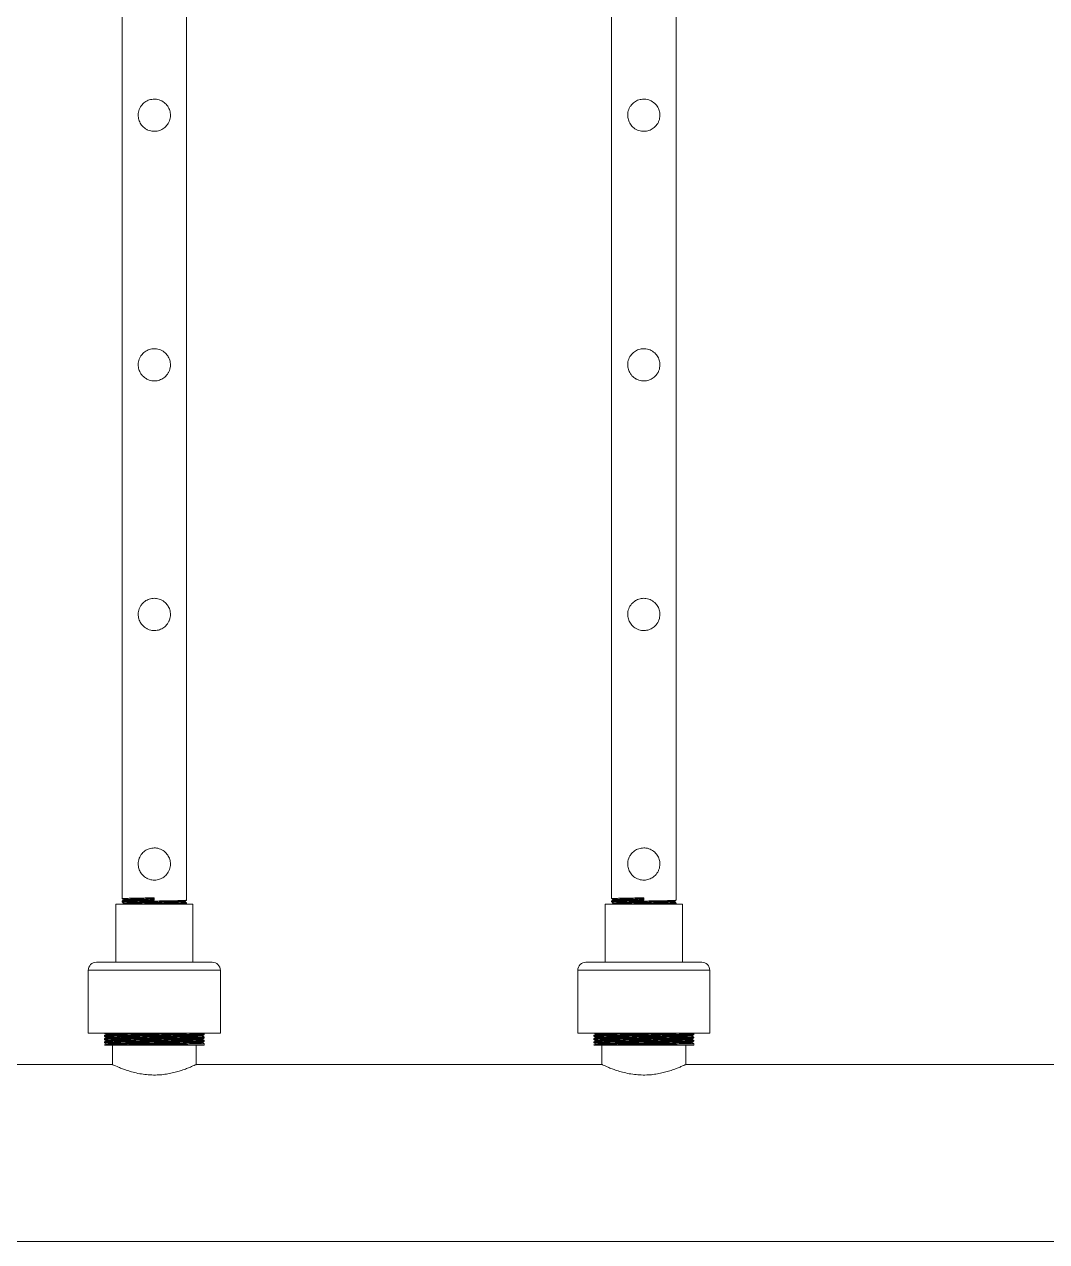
# Model space of a CAD drawing. Header units: millimetres. Extents: x 11948 to 22858, y 1146 to 11361.
# Drawn here: x 14853 to 15488, y 7225 to 7981 of the extents above; entities that cross this region are included whole.
import ezdxf

# ---------------------------------------------------------------- set-up
doc = ezdxf.new("R2010")
doc.units = ezdxf.units.MM
doc.linetypes.add('SLD-Solid', pattern=[0])

msp = doc.modelspace()

# ---------------------------------------------------------------- linework, layer by layer
at = {"linetype": 'SLD-Solid', "lineweight": 0}
for p, q in [((14914.15, 10662.27), (14914.15, 7438.27)), ((14954.15, 7437.27), (14954.15, 10661.27)), ((15218.15, 10662.27), (15218.15, 7438.27)), ((15258.15, 7437.27), (15258.15, 10661.27)), ((14934.15, 7438.77), (14934.15, 7437.27)), ((15238.15, 7438.77), (15238.15, 7437.27)), ((14910.15, 7434.77), (14910.15, 7398.77)), ((14958.15, 7434.77), (14910.15, 7434.77)), ((14914.15, 7436.77), (14914.15, 7436.27)), ((14915.23, 7437.64), (14915.23, 7437.4)), ((14915.23, 7435.64), (14915.23, 7435.4)), ((14953.06, 7436.39), (14953.06, 7436.64)), ((14954.15, 7435.27), (14954.15, 7435.77)), ((14958.15, 7398.77), (14958.15, 7434.77)), ((15214.15, 7434.77), (15214.15, 7398.77)), ((15262.15, 7434.77), (15214.15, 7434.77)), ((15218.15, 7436.77), (15218.15, 7436.27)), ((15219.23, 7437.64), (15219.23, 7437.4)), ((15219.23, 7435.64), (15219.23, 7435.4)), ((15257.06, 7436.39), (15257.06, 7436.64)), ((15258.15, 7435.27), (15258.15, 7435.77)), ((15262.15, 7398.77), (15262.15, 7434.77)), ((14893.15, 7393.77), (14893.15, 7354.77)), ((14975.15, 7393.77), (14893.15, 7393.77)), ((14898.15, 7398.77), (14970.15, 7398.77)), ((14975.15, 7354.77), (14975.15, 7393.77)), ((15197.15, 7393.77), (15197.15, 7354.77)), ((15279.15, 7393.77), (15197.15, 7393.77)), ((15202.15, 7398.77), (15274.15, 7398.77)), ((15279.15, 7354.77), (15279.15, 7393.77)), ((14975.15, 7354.77), (14893.15, 7354.77)), ((14903.15, 7353.27), (14903.15, 7352.77)), ((14903.15, 7351.27), (14903.15, 7350.77)), ((14903.15, 7349.27), (14903.15, 7348.77)), ((14904.23, 7354.14), (14904.23, 7353.9)), ((14904.23, 7352.14), (14904.23, 7351.9)), ((14904.23, 7350.14), (14904.23, 7349.9)), ((14904.23, 7348.14), (14904.23, 7347.9)), ((14964.06, 7352.89), (14964.06, 7353.14)), ((14964.06, 7350.89), (14964.06, 7351.14)), ((14964.06, 7348.89), (14964.06, 7349.14)), ((14965.15, 7353.77), (14965.15, 7354.27)), ((14965.15, 7351.77), (14965.15, 7352.27)), ((14965.15, 7349.77), (14965.15, 7350.27)), ((14965.15, 7347.27), (14965.15, 7348.27)), ((15279.15, 7354.77), (15197.15, 7354.77)), ((15207.15, 7353.27), (15207.15, 7352.77)), ((15207.15, 7351.27), (15207.15, 7350.77)), ((15207.15, 7349.27), (15207.15, 7348.77)), ((15208.23, 7354.14), (15208.23, 7353.9)), ((15208.23, 7352.14), (15208.23, 7351.9)), ((15208.23, 7350.14), (15208.23, 7349.9)), ((15208.23, 7348.14), (15208.23, 7347.9)), ((15268.06, 7352.89), (15268.06, 7353.14)), ((15268.06, 7350.89), (15268.06, 7351.14)), ((15268.06, 7348.89), (15268.06, 7349.14)), ((15269.15, 7353.77), (15269.15, 7354.27)), ((15269.15, 7351.77), (15269.15, 7352.27)), ((15269.15, 7349.77), (15269.15, 7350.27)), ((15269.15, 7347.27), (15269.15, 7348.27)), ((14903.15, 7347.27), (14965.15, 7347.27)), ((14908.15, 7347.27), (14908.15, 7335.27)), ((14960.15, 7335.27), (14960.15, 7347.27)), ((15207.15, 7347.27), (15269.15, 7347.27)), ((15212.15, 7347.27), (15212.15, 7335.27)), ((15264.15, 7335.27), (15264.15, 7347.27)), ((14908.15, 7335.27), (14656.15, 7335.27)), ((15212.15, 7335.27), (14960.15, 7335.27)), ((15516.15, 7335.27), (15264.15, 7335.27)), ((14685.15, 7225.27), (15973.15, 7225.27))]:
    msp.add_line(p, q, dxfattribs=at)
at = {"linetype": 'SLD-Solid', "lineweight": 0, "flags": 128}
for points in [[(14903.15, 7350.76), (14903.69, 7350.45), (14904.23, 7350.14)], [(14903.15, 7348.76), (14903.69, 7348.45), (14904.23, 7348.14)], [(14965.14, 7350.27), (14964.6, 7350.59), (14964.06, 7350.9)], [(14965.14, 7348.27), (14964.6, 7348.59), (14964.06, 7348.9)], [(15207.15, 7354.76), (15207.69, 7354.45), (15208.23, 7354.14)], [(15207.15, 7352.76), (15207.69, 7352.45), (15208.23, 7352.14)], [(15207.15, 7350.76), (15207.69, 7350.45), (15208.23, 7350.14)], [(15207.15, 7348.76), (15207.69, 7348.45), (15208.23, 7348.14)], [(15269.14, 7350.27), (15268.6, 7350.59), (15268.06, 7350.9)], [(15269.14, 7348.27), (15268.6, 7348.59), (15268.06, 7348.9)]]:
    msp.add_lwpolyline(points, dxfattribs=at)
at = {"linetype": 'SLD-Solid', "lineweight": 0}
for centre, start, end in [((14898.15, 7393.77), 90, 180), ((14970.15, 7393.77), 0, 90), ((15202.15, 7393.77), 90, 180), ((15274.15, 7393.77), 0, 90)]:
    msp.add_arc(centre, 5, start, end, dxfattribs=at)
for points, knots in [([(14934.15, 7934.77), (14933.09, 7934.67), (14930.99, 7934.47), (14928.16, 7932.97), (14926.25, 7931.07), (14925.1, 7929.14), (14924.28, 7927), (14923.99, 7924.23), (14924.66, 7921.16), (14926.18, 7918.46), (14928.16, 7916.62), (14930.18, 7915.53), (14932.34, 7914.82), (14935.1, 7914.64), (14938.16, 7915.44), (14940.83, 7917.1), (14942.58, 7919.19), (14943.57, 7921.27), (14944.17, 7923.45), (14944.21, 7926.17), (14943.3, 7929.14), (14941.56, 7931.74), (14939.37, 7933.43), (14937.23, 7934.33), (14935.64, 7934.71), (14934.6, 7934.75), (14934.15, 7934.77)], [0, 0, 0, 0, 0.049348, 0.098582, 0.150819, 0.179059, 0.207276, 0.260065, 0.306584, 0.354234, 0.407925, 0.436111, 0.464279, 0.515719, 0.563206, 0.612083, 0.665774, 0.694011, 0.722224, 0.772995, 0.818984, 0.868098, 0.92317, 0.950973, 0.978757, 1, 1, 1, 1]), ([(15238.15, 7934.77), (15237.09, 7934.67), (15234.99, 7934.47), (15232.16, 7932.97), (15230.25, 7931.07), (15229.1, 7929.14), (15228.28, 7927), (15227.99, 7924.23), (15228.66, 7921.16), (15230.18, 7918.46), (15232.16, 7916.62), (15234.18, 7915.53), (15236.34, 7914.82), (15239.1, 7914.64), (15242.16, 7915.44), (15244.83, 7917.1), (15246.58, 7919.19), (15247.57, 7921.27), (15248.17, 7923.45), (15248.21, 7926.17), (15247.3, 7929.14), (15245.56, 7931.74), (15243.37, 7933.43), (15241.23, 7934.33), (15239.64, 7934.71), (15238.6, 7934.75), (15238.15, 7934.77)], [0, 0, 0, 0, 0.04935, 0.098584, 0.150819, 0.179059, 0.207276, 0.260065, 0.306584, 0.354234, 0.407924, 0.436111, 0.46428, 0.51572, 0.563206, 0.612083, 0.665774, 0.694012, 0.722225, 0.772995, 0.818984, 0.868098, 0.92317, 0.950973, 0.978757, 1, 1, 1, 1]), ([(14934.15, 7779.77), (14933.09, 7779.67), (14930.99, 7779.47), (14928.16, 7777.97), (14926.25, 7776.07), (14925.1, 7774.14), (14924.28, 7772), (14923.99, 7769.23), (14924.66, 7766.16), (14926.18, 7763.46), (14928.16, 7761.62), (14930.18, 7760.53), (14932.34, 7759.82), (14935.1, 7759.64), (14938.16, 7760.44), (14940.83, 7762.1), (14942.58, 7764.19), (14943.57, 7766.27), (14944.17, 7768.45), (14944.21, 7771.17), (14943.3, 7774.14), (14941.56, 7776.74), (14939.37, 7778.43), (14937.23, 7779.33), (14935.64, 7779.71), (14934.6, 7779.75), (14934.15, 7779.77)], [0, 0, 0, 0, 0.049348, 0.098583, 0.15082, 0.179058, 0.207275, 0.260065, 0.306584, 0.354233, 0.407926, 0.43611, 0.464279, 0.515719, 0.563205, 0.612082, 0.665774, 0.694012, 0.722225, 0.772996, 0.818985, 0.868099, 0.92317, 0.950972, 0.978757, 1, 1, 1, 1]), ([(15238.15, 7779.77), (15237.09, 7779.67), (15234.99, 7779.47), (15232.16, 7777.97), (15230.25, 7776.07), (15229.1, 7774.14), (15228.28, 7772), (15227.99, 7769.23), (15228.66, 7766.16), (15230.18, 7763.46), (15232.16, 7761.62), (15234.18, 7760.53), (15236.34, 7759.82), (15239.1, 7759.64), (15242.16, 7760.44), (15244.83, 7762.1), (15246.58, 7764.19), (15247.57, 7766.27), (15248.17, 7768.45), (15248.21, 7771.17), (15247.3, 7774.14), (15245.56, 7776.74), (15243.37, 7778.43), (15241.23, 7779.33), (15239.64, 7779.71), (15238.6, 7779.75), (15238.15, 7779.77)], [0, 0, 0, 0, 0.04935, 0.098584, 0.15082, 0.179058, 0.207276, 0.260065, 0.306583, 0.354234, 0.407925, 0.436111, 0.464279, 0.51572, 0.563206, 0.612083, 0.665775, 0.694012, 0.722225, 0.772996, 0.818985, 0.868099, 0.92317, 0.950972, 0.978757, 1, 1, 1, 1]), ([(14934.15, 7624.77), (14933.09, 7624.67), (14930.99, 7624.47), (14928.16, 7622.97), (14926.25, 7621.07), (14925.1, 7619.14), (14924.28, 7617), (14923.99, 7614.23), (14924.66, 7611.16), (14926.18, 7608.46), (14928.16, 7606.62), (14930.18, 7605.53), (14932.34, 7604.82), (14935.1, 7604.64), (14938.16, 7605.44), (14940.83, 7607.1), (14942.58, 7609.19), (14943.57, 7611.27), (14944.17, 7613.45), (14944.21, 7616.17), (14943.3, 7619.14), (14941.56, 7621.74), (14939.37, 7623.43), (14937.23, 7624.33), (14935.64, 7624.71), (14934.6, 7624.75), (14934.15, 7624.77)], [0, 0, 0, 0, 0.049348, 0.098582, 0.15082, 0.179058, 0.207275, 0.260064, 0.306585, 0.354234, 0.407926, 0.43611, 0.464279, 0.515719, 0.563206, 0.612083, 0.665774, 0.694013, 0.722226, 0.772995, 0.818984, 0.868099, 0.92317, 0.950973, 0.978757, 1, 1, 1, 1]), ([(15238.15, 7624.77), (15237.09, 7624.67), (15234.99, 7624.47), (15232.16, 7622.97), (15230.25, 7621.07), (15229.1, 7619.14), (15228.28, 7617), (15227.99, 7614.23), (15228.66, 7611.16), (15230.18, 7608.46), (15232.16, 7606.62), (15234.18, 7605.53), (15236.34, 7604.82), (15239.1, 7604.64), (15242.16, 7605.44), (15244.83, 7607.1), (15246.58, 7609.19), (15247.57, 7611.27), (15248.17, 7613.45), (15248.21, 7616.17), (15247.3, 7619.14), (15245.56, 7621.74), (15243.37, 7623.43), (15241.23, 7624.33), (15239.64, 7624.71), (15238.6, 7624.75), (15238.15, 7624.77)], [0, 0, 0, 0, 0.04935, 0.098584, 0.15082, 0.179058, 0.207275, 0.260064, 0.306585, 0.354235, 0.407925, 0.436111, 0.46428, 0.51572, 0.563206, 0.612083, 0.665774, 0.694013, 0.722226, 0.772995, 0.818984, 0.868099, 0.92317, 0.950973, 0.978757, 1, 1, 1, 1]), ([(14934.15, 7469.77), (14933.09, 7469.67), (14930.99, 7469.47), (14928.16, 7467.97), (14926.25, 7466.07), (14925.1, 7464.14), (14924.28, 7462), (14923.99, 7459.23), (14924.66, 7456.16), (14926.18, 7453.46), (14928.16, 7451.62), (14930.18, 7450.53), (14932.34, 7449.82), (14935.1, 7449.64), (14938.16, 7450.44), (14940.83, 7452.1), (14942.58, 7454.19), (14943.57, 7456.27), (14944.17, 7458.45), (14944.21, 7461.17), (14943.3, 7464.14), (14941.56, 7466.74), (14939.37, 7468.43), (14937.23, 7469.33), (14935.64, 7469.71), (14934.6, 7469.75), (14934.15, 7469.77)], [0, 0, 0, 0, 0.049348, 0.098582, 0.150819, 0.179057, 0.207275, 0.260066, 0.306585, 0.354234, 0.407926, 0.43611, 0.464279, 0.51572, 0.563206, 0.612083, 0.665774, 0.694011, 0.722226, 0.772995, 0.818984, 0.868099, 0.92317, 0.950973, 0.978757, 1, 1, 1, 1]), ([(15238.15, 7469.77), (15237.09, 7469.67), (15234.99, 7469.47), (15232.16, 7467.97), (15230.25, 7466.07), (15229.1, 7464.14), (15228.28, 7462), (15227.99, 7459.23), (15228.66, 7456.16), (15230.18, 7453.46), (15232.16, 7451.62), (15234.18, 7450.53), (15236.34, 7449.82), (15239.1, 7449.64), (15242.16, 7450.44), (15244.83, 7452.1), (15246.58, 7454.19), (15247.57, 7456.27), (15248.17, 7458.45), (15248.21, 7461.17), (15247.3, 7464.14), (15245.56, 7466.74), (15243.37, 7468.43), (15241.23, 7469.33), (15239.64, 7469.71), (15238.6, 7469.75), (15238.15, 7469.77)], [0, 0, 0, 0, 0.04935, 0.098584, 0.15082, 0.179058, 0.207275, 0.260066, 0.306585, 0.354235, 0.407925, 0.436111, 0.46428, 0.51572, 0.563206, 0.612083, 0.665774, 0.694012, 0.722226, 0.772995, 0.818984, 0.868099, 0.92317, 0.950973, 0.978757, 1, 1, 1, 1]), ([(14914.22, 7438.27), (14914.2, 7438.27), (14914.1, 7438.3), (14914.65, 7438.35), (14915.86, 7438.4), (14917.79, 7438.46), (14920.3, 7438.53), (14923.3, 7438.58), (14926.69, 7438.65), (14930.35, 7438.71), (14932.89, 7438.75), (14934.15, 7438.77)], [0, 0, 0, 0, 0.033437, 0.154536, 0.274255, 0.395697, 0.517219, 0.636987, 0.757962, 0.879698, 1, 1, 1, 1]), ([(15218.22, 7438.27), (15218.2, 7438.27), (15218.1, 7438.3), (15218.65, 7438.35), (15219.86, 7438.4), (15221.79, 7438.46), (15224.3, 7438.53), (15227.3, 7438.58), (15230.69, 7438.65), (15234.35, 7438.71), (15236.89, 7438.75), (15238.15, 7438.77)], [0, 0, 0, 0, 0.033436, 0.154535, 0.274254, 0.395696, 0.517219, 0.636984, 0.757962, 0.879698, 1, 1, 1, 1]), ([(14914.19, 7436.78), (14914.19, 7436.78), (14914.11, 7436.8), (14914.66, 7436.85), (14915.86, 7436.9), (14917.79, 7436.96), (14920.3, 7437.03), (14923.3, 7437.08), (14926.69, 7437.15), (14930.35, 7437.21), (14932.89, 7437.25), (14934.15, 7437.27)], [0, 0, 0, 0, 0.015788, 0.139098, 0.261003, 0.384663, 0.508404, 0.630359, 0.753542, 0.877502, 1, 1, 1, 1]), ([(14914.15, 7438.26), (14914.33, 7438.15), (14914.69, 7437.95), (14915.05, 7437.74), (14915.23, 7437.64)], [0, 0, 0, 0, 0.503914, 1, 1, 1, 1]), ([(14915.24, 7437.4), (14915.06, 7437.3), (14914.7, 7437.09), (14914.33, 7436.88), (14914.15, 7436.78)], [0, 0, 0, 0, 0.500024, 1, 1, 1, 1]), ([(14914.15, 7436.26), (14914.33, 7436.15), (14914.69, 7435.95), (14915.05, 7435.74), (14915.23, 7435.64)], [0, 0, 0, 0, 0.503914, 1, 1, 1, 1]), ([(14915.24, 7435.4), (14915.06, 7435.3), (14914.7, 7435.09), (14914.33, 7434.88), (14914.15, 7434.78)], [0, 0, 0, 0, 0.5, 1, 1, 1, 1]), ([(14914.23, 7436.27), (14914.21, 7436.27), (14914.13, 7436.3), (14914.74, 7436.35), (14916.03, 7436.41), (14918.01, 7436.47), (14920.57, 7436.53), (14923.62, 7436.59), (14927.04, 7436.65), (14930.72, 7436.71), (14934.52, 7436.77), (14938.31, 7436.83), (14941.96, 7436.89), (14945.31, 7436.95), (14948.27, 7437.01), (14950.72, 7437.08), (14952.59, 7437.14), (14953.73, 7437.19), (14954.22, 7437.24), (14954.11, 7437.26), (14954.09, 7437.27)], [0, 0, 0, 0, 0.022752, 0.083212, 0.143111, 0.203885, 0.264589, 0.32444, 0.385014, 0.445858, 0.505898, 0.566168, 0.627046, 0.687438, 0.747379, 0.808187, 0.868844, 0.928683, 0.989312, 1, 1, 1, 1]), ([(14914.22, 7434.78), (14914.21, 7434.78), (14914.15, 7434.81), (14914.74, 7434.85), (14916.02, 7434.91), (14918.02, 7434.97), (14920.57, 7435.03), (14923.62, 7435.09), (14927.04, 7435.15), (14930.72, 7435.21), (14934.52, 7435.27), (14938.31, 7435.33), (14941.96, 7435.39), (14945.31, 7435.45), (14948.27, 7435.51), (14950.72, 7435.58), (14952.59, 7435.64), (14953.73, 7435.69), (14954.22, 7435.74), (14954.11, 7435.76), (14954.09, 7435.77)], [0, 0, 0, 0, 0.013894, 0.074902, 0.135344, 0.196669, 0.257923, 0.318316, 0.37944, 0.440835, 0.501419, 0.562236, 0.623666, 0.684605, 0.74509, 0.806449, 0.867655, 0.928037, 0.989215, 1, 1, 1, 1]), ([(14915.27, 7437.4), (14915.27, 7437.4), (14915.2, 7437.43), (14915.71, 7437.47), (14916.85, 7437.53), (14918.68, 7437.59), (14921.05, 7437.65), (14923.88, 7437.71), (14927.09, 7437.77), (14930.56, 7437.83), (14932.95, 7437.87), (14934.15, 7437.89)], [0, 0, 0, 0, 0.014661, 0.138113, 0.260147, 0.383955, 0.50784, 0.629931, 0.753261, 0.877362, 1, 1, 1, 1]), ([(14915.3, 7437.64), (14915.28, 7437.65), (14915.18, 7437.67), (14915.7, 7437.72), (14916.85, 7437.78), (14918.68, 7437.84), (14921.05, 7437.9), (14923.88, 7437.96), (14927.09, 7438.02), (14930.56, 7438.08), (14932.95, 7438.12), (14934.15, 7438.14)], [0, 0, 0, 0, 0.033475, 0.154569, 0.274274, 0.395718, 0.517238, 0.636997, 0.757972, 0.879704, 1, 1, 1, 1]), ([(14915.31, 7435.64), (14915.29, 7435.65), (14915.21, 7435.68), (14915.79, 7435.73), (14917.01, 7435.78), (14918.89, 7435.85), (14921.31, 7435.91), (14924.19, 7435.97), (14927.42, 7436.03), (14930.91, 7436.09), (14934.5, 7436.15), (14938.09, 7436.21), (14941.53, 7436.27), (14944.71, 7436.33), (14947.5, 7436.39), (14949.82, 7436.45), (14951.59, 7436.51), (14952.65, 7436.57), (14953.13, 7436.61), (14953.05, 7436.63), (14953.05, 7436.63)], [0, 0, 0, 0, 0.022991, 0.084033, 0.144504, 0.205866, 0.267155, 0.327578, 0.388733, 0.450164, 0.510781, 0.57163, 0.633094, 0.694067, 0.754585, 0.815976, 0.877219, 0.937633, 0.998846, 1, 1, 1, 1]), ([(14915.3, 7435.4), (14915.29, 7435.41), (14915.23, 7435.43), (14915.8, 7435.48), (14917, 7435.53), (14918.89, 7435.6), (14921.31, 7435.66), (14924.19, 7435.72), (14927.42, 7435.78), (14930.91, 7435.84), (14934.5, 7435.9), (14938.09, 7435.96), (14941.53, 7436.02), (14944.71, 7436.08), (14947.5, 7436.14), (14949.82, 7436.2), (14951.59, 7436.26), (14952.67, 7436.32), (14953.14, 7436.36), (14953.03, 7436.39), (14953.01, 7436.39)], [0, 0, 0, 0, 0.0133615, 0.0744017, 0.134871, 0.1962314, 0.2575185, 0.3179403, 0.3790939, 0.4405227, 0.5011385, 0.5619856, 0.6234474, 0.6844188, 0.7449354, 0.806325, 0.8675664, 0.9279781, 0.9891893, 1, 1, 1, 1]), ([(14934.16, 7434.77), (14934.4, 7434.77), (14935.9, 7434.79), (14938.68, 7434.84), (14942.3, 7434.9), (14945.62, 7434.96), (14948.54, 7435.02), (14950.93, 7435.08), (14952.74, 7435.14), (14953.8, 7435.2), (14954.25, 7435.24), (14954.13, 7435.27), (14954.12, 7435.27)], [0, 0, 0, 0, 0.023333, 0.144118, 0.265915, 0.386514, 0.506597, 0.628314, 0.749517, 0.869242, 0.990671, 1, 1, 1, 1]), ([(14953.06, 7436.63), (14953.24, 7436.74), (14953.6, 7436.95), (14953.96, 7437.15), (14954.14, 7437.26)], [0, 0, 0, 0, 0.499935, 1, 1, 1, 1]), ([(14954.14, 7435.78), (14953.96, 7435.88), (14953.6, 7436.09), (14953.24, 7436.29), (14953.06, 7436.4)], [0, 0, 0, 0, 0.50398, 1, 1, 1, 1]), ([(14953.29, 7434.77), (14953.39, 7434.83), (14953.67, 7434.99), (14953.96, 7435.15), (14954.14, 7435.26)], [0, 0, 0, 0, 0.362757, 1, 1, 1, 1]), ([(15218.19, 7436.78), (15218.19, 7436.78), (15218.11, 7436.8), (15218.66, 7436.85), (15219.86, 7436.9), (15221.79, 7436.96), (15224.3, 7437.03), (15227.3, 7437.08), (15230.69, 7437.15), (15234.35, 7437.21), (15236.89, 7437.25), (15238.15, 7437.27)], [0, 0, 0, 0, 0.015788, 0.139098, 0.261002, 0.384662, 0.508404, 0.630356, 0.753542, 0.877502, 1, 1, 1, 1]), ([(15218.15, 7438.26), (15218.33, 7438.15), (15218.69, 7437.95), (15219.05, 7437.74), (15219.23, 7437.64)], [0, 0, 0, 0, 0.503873, 1, 1, 1, 1]), ([(15219.24, 7437.4), (15219.06, 7437.3), (15218.7, 7437.09), (15218.33, 7436.88), (15218.15, 7436.78)], [0, 0, 0, 0, 0.500065, 1, 1, 1, 1]), ([(15218.15, 7436.26), (15218.33, 7436.15), (15218.69, 7435.95), (15219.05, 7435.74), (15219.23, 7435.64)], [0, 0, 0, 0, 0.503873, 1, 1, 1, 1]), ([(15219.24, 7435.4), (15219.06, 7435.3), (15218.7, 7435.09), (15218.33, 7434.88), (15218.15, 7434.78)], [0, 0, 0, 0, 0.500041, 1, 1, 1, 1]), ([(15218.23, 7436.27), (15218.21, 7436.27), (15218.13, 7436.3), (15218.74, 7436.35), (15220.03, 7436.41), (15222.01, 7436.47), (15224.57, 7436.53), (15227.62, 7436.59), (15231.04, 7436.65), (15234.72, 7436.71), (15238.52, 7436.77), (15242.31, 7436.83), (15245.96, 7436.89), (15249.31, 7436.95), (15252.27, 7437.01), (15254.72, 7437.08), (15256.59, 7437.14), (15257.73, 7437.19), (15258.22, 7437.24), (15258.11, 7437.26), (15258.09, 7437.27)], [0, 0, 0, 0, 0.022752, 0.083211, 0.143112, 0.203885, 0.26459, 0.324438, 0.385015, 0.445859, 0.505898, 0.566166, 0.627046, 0.687436, 0.747379, 0.808187, 0.868844, 0.928683, 0.989312, 1, 1, 1, 1]), ([(15218.22, 7434.78), (15218.21, 7434.78), (15218.15, 7434.81), (15218.74, 7434.85), (15220.02, 7434.91), (15222.02, 7434.97), (15224.57, 7435.03), (15227.62, 7435.09), (15231.04, 7435.15), (15234.72, 7435.21), (15238.52, 7435.27), (15242.31, 7435.33), (15245.96, 7435.39), (15249.31, 7435.45), (15252.27, 7435.51), (15254.72, 7435.58), (15256.59, 7435.64), (15257.73, 7435.69), (15258.22, 7435.74), (15258.11, 7435.76), (15258.09, 7435.77)], [0, 0, 0, 0, 0.0138938, 0.0749014, 0.1353444, 0.1966688, 0.2579236, 0.3183148, 0.3794401, 0.4408358, 0.5014195, 0.562234, 0.6236659, 0.6846031, 0.7450895, 0.8064485, 0.8676547, 0.9280369, 0.989215, 1, 1, 1, 1]), ([(15219.27, 7437.4), (15219.27, 7437.4), (15219.2, 7437.43), (15219.71, 7437.47), (15220.85, 7437.53), (15222.68, 7437.59), (15225.05, 7437.65), (15227.88, 7437.71), (15231.09, 7437.77), (15234.56, 7437.83), (15236.95, 7437.87), (15238.15, 7437.89)], [0, 0, 0, 0, 0.0146607, 0.1381132, 0.2601464, 0.3839556, 0.5078405, 0.6299315, 0.753261, 0.8773621, 1, 1, 1, 1]), ([(15219.3, 7437.64), (15219.28, 7437.65), (15219.18, 7437.67), (15219.7, 7437.72), (15220.85, 7437.78), (15222.68, 7437.84), (15225.05, 7437.9), (15227.88, 7437.96), (15231.09, 7438.02), (15234.56, 7438.08), (15236.95, 7438.12), (15238.15, 7438.14)], [0, 0, 0, 0, 0.0334748, 0.1545701, 0.2742732, 0.3957184, 0.5172378, 0.6369976, 0.7579722, 0.8797038, 1, 1, 1, 1]), ([(15219.31, 7435.64), (15219.29, 7435.65), (15219.21, 7435.68), (15219.79, 7435.73), (15221.01, 7435.78), (15222.89, 7435.85), (15225.31, 7435.91), (15228.19, 7435.97), (15231.42, 7436.03), (15234.91, 7436.09), (15238.5, 7436.15), (15242.09, 7436.21), (15245.53, 7436.27), (15248.71, 7436.33), (15251.5, 7436.39), (15253.82, 7436.45), (15255.59, 7436.51), (15256.65, 7436.57), (15257.13, 7436.61), (15257.05, 7436.63), (15257.05, 7436.63)], [0, 0, 0, 0, 0.022991, 0.084033, 0.144503, 0.205866, 0.267153, 0.327578, 0.388734, 0.450164, 0.510782, 0.571631, 0.633094, 0.694067, 0.754585, 0.815975, 0.877219, 0.937633, 0.998846, 1, 1, 1, 1]), ([(15219.3, 7435.4), (15219.29, 7435.41), (15219.23, 7435.43), (15219.8, 7435.48), (15221, 7435.53), (15222.89, 7435.6), (15225.31, 7435.66), (15228.19, 7435.72), (15231.42, 7435.78), (15234.91, 7435.84), (15238.5, 7435.9), (15242.09, 7435.96), (15245.53, 7436.02), (15248.71, 7436.08), (15251.5, 7436.14), (15253.82, 7436.2), (15255.59, 7436.26), (15256.67, 7436.32), (15257.14, 7436.36), (15257.03, 7436.39), (15257.01, 7436.39)], [0, 0, 0, 0, 0.013362, 0.074402, 0.134871, 0.196232, 0.257517, 0.317941, 0.379094, 0.440523, 0.501139, 0.561986, 0.623448, 0.684419, 0.744936, 0.806324, 0.867566, 0.927978, 0.989189, 1, 1, 1, 1]), ([(15238.16, 7434.77), (15238.4, 7434.77), (15239.9, 7434.79), (15242.68, 7434.84), (15246.3, 7434.9), (15249.62, 7434.96), (15252.54, 7435.02), (15254.93, 7435.08), (15256.74, 7435.14), (15257.8, 7435.2), (15258.25, 7435.24), (15258.13, 7435.27), (15258.12, 7435.27)], [0, 0, 0, 0, 0.023329, 0.144118, 0.265915, 0.386515, 0.506597, 0.628315, 0.749518, 0.869242, 0.990671, 1, 1, 1, 1]), ([(15257.06, 7436.63), (15257.24, 7436.74), (15257.6, 7436.95), (15257.96, 7437.15), (15258.14, 7437.26)], [0, 0, 0, 0, 0.499935, 1, 1, 1, 1]), ([(15258.14, 7435.78), (15257.96, 7435.88), (15257.6, 7436.09), (15257.24, 7436.29), (15257.06, 7436.4)], [0, 0, 0, 0, 0.50398, 1, 1, 1, 1]), ([(15257.29, 7434.77), (15257.39, 7434.83), (15257.67, 7434.99), (15257.96, 7435.15), (15258.14, 7435.26)], [0, 0, 0, 0, 0.362757, 1, 1, 1, 1]), ([(14965.09, 7353.76), (14964.98, 7353.74), (14964.75, 7353.7), (14962.95, 7353.64), (14960.1, 7353.58), (14956.21, 7353.52), (14951.48, 7353.46), (14946.09, 7353.39), (14940.23, 7353.33), (14934.15, 7353.27), (14928.06, 7353.21), (14922.2, 7353.14), (14916.81, 7353.08), (14912.08, 7353.02), (14908.21, 7352.95), (14905.3, 7352.89), (14903.62, 7352.83), (14902.95, 7352.79), (14903.18, 7352.76), (14903.2, 7352.76)], [0, 0, 0, 0, 0.056986, 0.118904, 0.18157, 0.244482, 0.306505, 0.368978, 0.431939, 0.494173, 0.556406, 0.619367, 0.68184, 0.743863, 0.806775, 0.869441, 0.93136, 0.994173, 1, 1, 1, 1]), ([(14965.15, 7351.77), (14965.03, 7351.75), (14964.8, 7351.7), (14962.96, 7351.64), (14960.09, 7351.58), (14956.21, 7351.52), (14951.48, 7351.46), (14946.09, 7351.39), (14940.23, 7351.33), (14934.15, 7351.27), (14928.06, 7351.21), (14922.2, 7351.14), (14916.81, 7351.08), (14912.08, 7351.02), (14908.21, 7350.95), (14905.3, 7350.89), (14903.62, 7350.83), (14902.95, 7350.79), (14903.18, 7350.76), (14903.2, 7350.76)], [0, 0, 0, 0, 0.062449, 0.1240083, 0.1863116, 0.2488593, 0.3105225, 0.372634, 0.43523, 0.4971037, 0.5589762, 0.6215721, 0.6836836, 0.7453468, 0.8078945, 0.8701978, 0.9317573, 0.9942063, 1, 1, 1, 1]), ([(14965.09, 7349.76), (14964.98, 7349.74), (14964.75, 7349.7), (14962.95, 7349.64), (14960.1, 7349.58), (14956.21, 7349.52), (14951.48, 7349.46), (14946.09, 7349.39), (14940.23, 7349.33), (14934.15, 7349.27), (14928.06, 7349.21), (14922.2, 7349.14), (14916.81, 7349.08), (14912.08, 7349.02), (14908.21, 7348.95), (14905.3, 7348.89), (14903.62, 7348.83), (14902.95, 7348.79), (14903.18, 7348.76), (14903.2, 7348.76)], [0, 0, 0, 0, 0.056986, 0.118904, 0.18157, 0.244482, 0.306505, 0.368978, 0.431939, 0.494173, 0.556406, 0.619367, 0.68184, 0.743863, 0.806775, 0.869441, 0.93136, 0.994173, 1, 1, 1, 1]), ([(14903.15, 7354.76), (14903.33, 7354.66), (14903.69, 7354.45), (14904.05, 7354.24), (14904.23, 7354.14)], [0, 0, 0, 0, 0.502493, 1, 1, 1, 1]), ([(14965.09, 7354.27), (14965.11, 7354.27), (14965.35, 7354.25), (14964.67, 7354.2), (14962.99, 7354.14), (14960.09, 7354.08), (14956.21, 7354.02), (14951.48, 7353.96), (14946.09, 7353.89), (14940.23, 7353.83), (14934.15, 7353.77), (14928.06, 7353.71), (14922.2, 7353.64), (14916.81, 7353.58), (14912.09, 7353.52), (14908.2, 7353.45), (14905.34, 7353.39), (14903.49, 7353.33), (14903.26, 7353.29), (14903.15, 7353.27)], [0, 0, 0, 0, 0.005794, 0.068243, 0.129802, 0.192105, 0.254653, 0.316316, 0.378428, 0.441024, 0.502897, 0.56477, 0.627366, 0.689477, 0.75114, 0.813688, 0.875991, 0.937551, 1, 1, 1, 1]), ([(14904.23, 7353.9), (14904.05, 7353.79), (14903.69, 7353.59), (14903.33, 7353.38), (14903.15, 7353.27)], [0, 0, 0, 0, 0.500021, 1, 1, 1, 1]), ([(14903.15, 7352.76), (14903.33, 7352.66), (14903.69, 7352.45), (14904.05, 7352.24), (14904.23, 7352.14)], [0, 0, 0, 0, 0.502493, 1, 1, 1, 1]), ([(14965.09, 7352.27), (14965.11, 7352.27), (14965.35, 7352.25), (14964.67, 7352.2), (14962.99, 7352.14), (14960.09, 7352.08), (14956.21, 7352.02), (14951.48, 7351.96), (14946.09, 7351.89), (14940.23, 7351.83), (14934.15, 7351.77), (14928.06, 7351.71), (14922.2, 7351.64), (14916.81, 7351.58), (14912.09, 7351.52), (14908.2, 7351.45), (14905.34, 7351.39), (14903.49, 7351.33), (14903.26, 7351.29), (14903.15, 7351.27)], [0, 0, 0, 0, 0.005794, 0.068243, 0.129802, 0.192105, 0.254653, 0.316316, 0.378428, 0.441024, 0.502897, 0.56477, 0.627366, 0.689477, 0.75114, 0.813688, 0.875991, 0.937551, 1, 1, 1, 1]), ([(14904.23, 7351.9), (14904.05, 7351.79), (14903.69, 7351.59), (14903.33, 7351.38), (14903.15, 7351.27)], [0, 0, 0, 0, 0.500021, 1, 1, 1, 1]), ([(14965.09, 7350.27), (14965.11, 7350.27), (14965.35, 7350.25), (14964.67, 7350.2), (14962.99, 7350.14), (14960.09, 7350.08), (14956.21, 7350.02), (14951.48, 7349.96), (14946.09, 7349.89), (14940.23, 7349.83), (14934.15, 7349.77), (14928.06, 7349.71), (14922.2, 7349.64), (14916.81, 7349.58), (14912.09, 7349.52), (14908.2, 7349.45), (14905.34, 7349.39), (14903.49, 7349.33), (14903.26, 7349.29), (14903.15, 7349.27)], [0, 0, 0, 0, 0.0057936, 0.0682426, 0.129802, 0.1921052, 0.254653, 0.3163161, 0.3784277, 0.4410236, 0.5028973, 0.5647698, 0.6273658, 0.6894773, 0.7511405, 0.8136882, 0.8759915, 0.937551, 1, 1, 1, 1]), ([(14904.23, 7349.9), (14904.05, 7349.79), (14903.69, 7349.59), (14903.33, 7349.38), (14903.15, 7349.27)], [0, 0, 0, 0, 0.499997, 1, 1, 1, 1]), ([(14965.09, 7348.27), (14965.11, 7348.27), (14965.35, 7348.25), (14964.67, 7348.2), (14962.99, 7348.14), (14960.09, 7348.08), (14956.21, 7348.02), (14951.48, 7347.96), (14946.09, 7347.89), (14940.23, 7347.83), (14934.15, 7347.77), (14928.06, 7347.71), (14922.2, 7347.64), (14916.81, 7347.58), (14912.09, 7347.52), (14908.2, 7347.45), (14905.34, 7347.39), (14903.49, 7347.33), (14903.26, 7347.29), (14903.15, 7347.27)], [0, 0, 0, 0, 0.0057936, 0.0682426, 0.129802, 0.1921052, 0.254653, 0.3163161, 0.3784277, 0.4410236, 0.5028973, 0.5647698, 0.6273658, 0.6894773, 0.7511405, 0.8136882, 0.8759915, 0.937551, 1, 1, 1, 1]), ([(14904.23, 7347.9), (14904.05, 7347.79), (14903.69, 7347.59), (14903.33, 7347.38), (14903.15, 7347.27)], [0, 0, 0, 0, 0.500044, 1, 1, 1, 1]), ([(14945.56, 7354.77), (14943.71, 7354.75), (14940.02, 7354.7), (14934.14, 7354.64), (14928.28, 7354.58), (14922.62, 7354.52), (14917.42, 7354.45), (14912.86, 7354.39), (14909.1, 7354.33), (14906.34, 7354.27), (14904.56, 7354.21), (14904.34, 7354.16), (14904.23, 7354.14)], [0, 0, 0, 0, 0.099872, 0.199508, 0.299143, 0.399941, 0.499962, 0.599259, 0.699979, 0.800308, 0.899437, 1, 1, 1, 1]), ([(14964.01, 7353.14), (14963.9, 7353.12), (14963.68, 7353.08), (14961.95, 7353.02), (14959.19, 7352.95), (14955.44, 7352.89), (14950.88, 7352.83), (14945.67, 7352.77), (14940.02, 7352.7), (14934.15, 7352.64), (14928.27, 7352.58), (14922.62, 7352.52), (14917.42, 7352.45), (14912.86, 7352.39), (14909.1, 7352.33), (14906.34, 7352.27), (14904.56, 7352.21), (14904.34, 7352.16), (14904.23, 7352.14)], [0, 0, 0, 0, 0.057219, 0.119507, 0.182547, 0.245834, 0.308227, 0.371074, 0.43441, 0.497016, 0.559621, 0.622957, 0.685804, 0.748197, 0.811484, 0.874525, 0.936812, 1, 1, 1, 1]), ([(14964.01, 7351.14), (14963.9, 7351.12), (14963.68, 7351.08), (14961.95, 7351.02), (14959.19, 7350.95), (14955.44, 7350.89), (14950.88, 7350.83), (14945.67, 7350.77), (14940.02, 7350.7), (14934.15, 7350.64), (14928.27, 7350.58), (14922.62, 7350.52), (14917.42, 7350.45), (14912.86, 7350.39), (14909.1, 7350.33), (14906.34, 7350.27), (14904.56, 7350.21), (14904.34, 7350.16), (14904.23, 7350.14)], [0, 0, 0, 0, 0.057219, 0.119507, 0.182547, 0.245834, 0.308227, 0.371074, 0.43441, 0.497016, 0.559621, 0.622957, 0.685804, 0.748197, 0.811484, 0.874525, 0.936812, 1, 1, 1, 1]), ([(14964.01, 7349.14), (14963.9, 7349.12), (14963.68, 7349.08), (14961.95, 7349.02), (14959.19, 7348.95), (14955.44, 7348.89), (14950.88, 7348.83), (14945.67, 7348.77), (14940.02, 7348.7), (14934.15, 7348.64), (14928.27, 7348.58), (14922.62, 7348.52), (14917.42, 7348.45), (14912.86, 7348.39), (14909.1, 7348.33), (14906.34, 7348.27), (14904.56, 7348.21), (14904.34, 7348.16), (14904.23, 7348.14)], [0, 0, 0, 0, 0.057219, 0.119507, 0.182547, 0.245834, 0.308227, 0.371074, 0.43441, 0.497016, 0.559621, 0.622957, 0.685804, 0.748197, 0.811484, 0.874525, 0.936812, 1, 1, 1, 1]), ([(14961.76, 7354.77), (14960.92, 7354.75), (14959.22, 7354.7), (14955.42, 7354.64), (14950.88, 7354.58), (14945.67, 7354.52), (14940.02, 7354.45), (14934.15, 7354.39), (14928.27, 7354.33), (14922.62, 7354.27), (14917.42, 7354.2), (14912.86, 7354.14), (14909.1, 7354.08), (14906.35, 7354.02), (14904.61, 7353.96), (14904.39, 7353.92), (14904.28, 7353.9)], [0, 0, 0, 0, 0.071224, 0.143658, 0.215069, 0.287001, 0.359491, 0.431146, 0.5028, 0.575291, 0.647222, 0.718633, 0.791067, 0.86322, 0.93451, 1, 1, 1, 1]), ([(14964.06, 7352.89), (14963.95, 7352.87), (14963.73, 7352.83), (14961.95, 7352.77), (14959.19, 7352.7), (14955.44, 7352.64), (14950.88, 7352.58), (14945.67, 7352.52), (14940.02, 7352.45), (14934.15, 7352.39), (14928.27, 7352.33), (14922.62, 7352.27), (14917.42, 7352.2), (14912.86, 7352.14), (14909.1, 7352.08), (14906.35, 7352.02), (14904.61, 7351.96), (14904.39, 7351.92), (14904.28, 7351.9)], [0, 0, 0, 0, 0.063188, 0.125476, 0.188516, 0.251803, 0.314196, 0.377043, 0.440379, 0.502985, 0.56559, 0.628926, 0.691773, 0.754166, 0.817453, 0.880494, 0.942781, 1, 1, 1, 1]), ([(14964.06, 7350.89), (14963.95, 7350.87), (14963.73, 7350.83), (14961.95, 7350.77), (14959.19, 7350.7), (14955.44, 7350.64), (14950.88, 7350.58), (14945.67, 7350.52), (14940.02, 7350.45), (14934.15, 7350.39), (14928.27, 7350.33), (14922.62, 7350.27), (14917.42, 7350.2), (14912.86, 7350.14), (14909.1, 7350.08), (14906.35, 7350.02), (14904.61, 7349.96), (14904.39, 7349.92), (14904.28, 7349.9)], [0, 0, 0, 0, 0.063188, 0.125476, 0.188516, 0.251803, 0.314196, 0.377043, 0.440379, 0.502985, 0.56559, 0.628926, 0.691773, 0.754166, 0.817452, 0.880494, 0.942781, 1, 1, 1, 1]), ([(14964.06, 7348.89), (14963.95, 7348.87), (14963.73, 7348.83), (14961.95, 7348.77), (14959.19, 7348.7), (14955.44, 7348.64), (14950.88, 7348.58), (14945.67, 7348.52), (14940.02, 7348.45), (14934.15, 7348.39), (14928.27, 7348.33), (14922.62, 7348.27), (14917.42, 7348.2), (14912.86, 7348.14), (14909.1, 7348.08), (14906.35, 7348.02), (14904.61, 7347.96), (14904.39, 7347.92), (14904.28, 7347.9)], [0, 0, 0, 0, 0.063188, 0.125476, 0.188516, 0.251803, 0.314196, 0.377043, 0.440379, 0.502985, 0.56559, 0.628926, 0.691773, 0.754166, 0.817452, 0.880494, 0.942781, 1, 1, 1, 1]), ([(14964.06, 7353.14), (14964.24, 7353.24), (14964.6, 7353.45), (14964.96, 7353.66), (14965.14, 7353.76)], [0, 0, 0, 0, 0.500024, 1, 1, 1, 1]), ([(14965.14, 7352.27), (14964.96, 7352.38), (14964.6, 7352.58), (14964.24, 7352.79), (14964.06, 7352.9)], [0, 0, 0, 0, 0.502472, 1, 1, 1, 1]), ([(14964.06, 7351.14), (14964.24, 7351.24), (14964.6, 7351.45), (14964.96, 7351.66), (14965.14, 7351.76)], [0, 0, 0, 0, 0.500024, 1, 1, 1, 1]), ([(14964.06, 7349.14), (14964.24, 7349.24), (14964.6, 7349.45), (14964.96, 7349.66), (14965.14, 7349.76)], [0, 0, 0, 0, 0.499976, 1, 1, 1, 1]), ([(14965.14, 7354.27), (14964.96, 7354.38), (14964.68, 7354.54), (14964.39, 7354.71), (14964.29, 7354.77)], [0, 0, 0, 0, 0.632673, 1, 1, 1, 1]), ([(15269.09, 7353.76), (15268.98, 7353.74), (15268.75, 7353.7), (15266.95, 7353.64), (15264.1, 7353.58), (15260.21, 7353.52), (15255.48, 7353.46), (15250.09, 7353.39), (15244.23, 7353.33), (15238.15, 7353.27), (15232.06, 7353.21), (15226.2, 7353.14), (15220.81, 7353.08), (15216.08, 7353.02), (15212.21, 7352.95), (15209.3, 7352.89), (15207.63, 7352.83), (15206.95, 7352.79), (15207.18, 7352.76), (15207.2, 7352.76)], [0, 0, 0, 0, 0.056986, 0.118904, 0.18157, 0.244482, 0.306505, 0.368978, 0.431939, 0.494173, 0.556406, 0.619367, 0.68184, 0.743863, 0.806775, 0.869441, 0.93136, 0.994172, 1, 1, 1, 1]), ([(15269.15, 7351.77), (15269.03, 7351.75), (15268.8, 7351.7), (15266.96, 7351.64), (15264.09, 7351.58), (15260.21, 7351.52), (15255.48, 7351.46), (15250.09, 7351.39), (15244.23, 7351.33), (15238.15, 7351.27), (15232.06, 7351.21), (15226.2, 7351.14), (15220.81, 7351.08), (15216.08, 7351.02), (15212.21, 7350.95), (15209.3, 7350.89), (15207.63, 7350.83), (15206.95, 7350.79), (15207.18, 7350.76), (15207.2, 7350.76)], [0, 0, 0, 0, 0.062449, 0.124008, 0.186312, 0.248859, 0.310522, 0.372634, 0.43523, 0.497104, 0.558976, 0.621572, 0.683683, 0.745347, 0.807894, 0.870198, 0.931757, 0.994206, 1, 1, 1, 1]), ([(15269.09, 7349.76), (15268.98, 7349.74), (15268.75, 7349.7), (15266.95, 7349.64), (15264.1, 7349.58), (15260.21, 7349.52), (15255.48, 7349.46), (15250.09, 7349.39), (15244.23, 7349.33), (15238.15, 7349.27), (15232.06, 7349.21), (15226.2, 7349.14), (15220.81, 7349.08), (15216.08, 7349.02), (15212.21, 7348.95), (15209.3, 7348.89), (15207.63, 7348.83), (15206.95, 7348.79), (15207.18, 7348.76), (15207.2, 7348.76)], [0, 0, 0, 0, 0.0569855, 0.1189036, 0.1815699, 0.2444821, 0.3065046, 0.3689781, 0.4319387, 0.494173, 0.556406, 0.6193667, 0.6818402, 0.7438627, 0.8067749, 0.8694412, 0.9313596, 0.9941725, 1, 1, 1, 1]), ([(15269.09, 7354.27), (15269.11, 7354.27), (15269.35, 7354.25), (15268.67, 7354.2), (15266.99, 7354.14), (15264.09, 7354.08), (15260.21, 7354.02), (15255.48, 7353.96), (15250.09, 7353.89), (15244.23, 7353.83), (15238.15, 7353.77), (15232.06, 7353.71), (15226.2, 7353.64), (15220.81, 7353.58), (15216.09, 7353.52), (15212.2, 7353.45), (15209.34, 7353.39), (15207.49, 7353.33), (15207.26, 7353.29), (15207.15, 7353.27)], [0, 0, 0, 0, 0.005794, 0.068243, 0.129802, 0.192105, 0.254653, 0.316316, 0.378428, 0.441024, 0.502897, 0.56477, 0.627366, 0.689477, 0.75114, 0.813688, 0.875991, 0.937551, 1, 1, 1, 1]), ([(15269.09, 7352.27), (15269.11, 7352.27), (15269.35, 7352.25), (15268.67, 7352.2), (15266.99, 7352.14), (15264.09, 7352.08), (15260.21, 7352.02), (15255.48, 7351.96), (15250.09, 7351.89), (15244.23, 7351.83), (15238.15, 7351.77), (15232.06, 7351.71), (15226.2, 7351.64), (15220.81, 7351.58), (15216.09, 7351.52), (15212.2, 7351.45), (15209.34, 7351.39), (15207.49, 7351.33), (15207.26, 7351.29), (15207.15, 7351.27)], [0, 0, 0, 0, 0.005794, 0.068243, 0.129802, 0.192105, 0.254653, 0.316316, 0.378428, 0.441024, 0.502897, 0.56477, 0.627366, 0.689477, 0.75114, 0.813688, 0.875991, 0.937551, 1, 1, 1, 1]), ([(15269.09, 7350.27), (15269.11, 7350.27), (15269.35, 7350.25), (15268.67, 7350.2), (15266.99, 7350.14), (15264.09, 7350.08), (15260.21, 7350.02), (15255.48, 7349.96), (15250.09, 7349.89), (15244.23, 7349.83), (15238.15, 7349.77), (15232.06, 7349.71), (15226.2, 7349.64), (15220.81, 7349.58), (15216.09, 7349.52), (15212.2, 7349.45), (15209.34, 7349.39), (15207.49, 7349.33), (15207.26, 7349.29), (15207.15, 7349.27)], [0, 0, 0, 0, 0.005794, 0.068243, 0.129802, 0.192105, 0.254653, 0.316316, 0.378428, 0.441024, 0.502897, 0.56477, 0.627366, 0.689477, 0.75114, 0.813688, 0.875991, 0.937551, 1, 1, 1, 1]), ([(15208.23, 7349.9), (15208.05, 7349.79), (15207.69, 7349.59), (15207.33, 7349.38), (15207.15, 7349.27)], [0, 0, 0, 0, 0.499976, 1, 1, 1, 1]), ([(15269.09, 7348.27), (15269.11, 7348.27), (15269.35, 7348.25), (15268.67, 7348.2), (15266.99, 7348.14), (15264.09, 7348.08), (15260.21, 7348.02), (15255.48, 7347.96), (15250.09, 7347.89), (15244.23, 7347.83), (15238.15, 7347.77), (15232.06, 7347.71), (15226.2, 7347.64), (15220.81, 7347.58), (15216.09, 7347.52), (15212.2, 7347.45), (15209.34, 7347.39), (15207.49, 7347.33), (15207.26, 7347.29), (15207.15, 7347.27)], [0, 0, 0, 0, 0.0057936, 0.0682426, 0.129802, 0.1921052, 0.2546529, 0.3163161, 0.3784276, 0.4410235, 0.5028972, 0.5647697, 0.6273657, 0.6894772, 0.7511404, 0.8136881, 0.8759913, 0.937551, 1, 1, 1, 1]), ([(15208.23, 7347.9), (15208.05, 7347.79), (15207.69, 7347.59), (15207.33, 7347.38), (15207.15, 7347.27)], [0, 0, 0, 0, 0.500024, 1, 1, 1, 1]), ([(15249.56, 7354.77), (15247.71, 7354.75), (15244.02, 7354.7), (15238.14, 7354.64), (15232.28, 7354.58), (15226.62, 7354.52), (15221.42, 7354.45), (15216.86, 7354.39), (15213.1, 7354.33), (15210.34, 7354.27), (15208.56, 7354.21), (15208.34, 7354.16), (15208.23, 7354.14)], [0, 0, 0, 0, 0.099872, 0.199508, 0.299143, 0.399941, 0.499962, 0.599259, 0.699979, 0.800307, 0.899437, 1, 1, 1, 1]), ([(15268.01, 7353.14), (15267.9, 7353.12), (15267.68, 7353.08), (15265.95, 7353.02), (15263.19, 7352.95), (15259.44, 7352.89), (15254.88, 7352.83), (15249.67, 7352.77), (15244.02, 7352.7), (15238.15, 7352.64), (15232.27, 7352.58), (15226.62, 7352.52), (15221.42, 7352.45), (15216.86, 7352.39), (15213.1, 7352.33), (15210.34, 7352.27), (15208.56, 7352.21), (15208.34, 7352.16), (15208.23, 7352.14)], [0, 0, 0, 0, 0.057219, 0.119506, 0.182547, 0.245834, 0.308227, 0.371075, 0.43441, 0.497016, 0.559621, 0.622957, 0.685804, 0.748197, 0.811483, 0.874524, 0.936812, 1, 1, 1, 1]), ([(15268.01, 7351.14), (15267.9, 7351.12), (15267.68, 7351.08), (15265.95, 7351.02), (15263.19, 7350.95), (15259.44, 7350.89), (15254.88, 7350.83), (15249.67, 7350.77), (15244.02, 7350.7), (15238.15, 7350.64), (15232.27, 7350.58), (15226.62, 7350.52), (15221.42, 7350.45), (15216.86, 7350.39), (15213.1, 7350.33), (15210.34, 7350.27), (15208.56, 7350.21), (15208.34, 7350.16), (15208.23, 7350.14)], [0, 0, 0, 0, 0.057219, 0.119506, 0.182547, 0.245834, 0.308227, 0.371075, 0.43441, 0.497016, 0.559621, 0.622957, 0.685804, 0.748197, 0.811483, 0.874524, 0.936812, 1, 1, 1, 1]), ([(15268.01, 7349.14), (15267.9, 7349.12), (15267.68, 7349.08), (15265.95, 7349.02), (15263.19, 7348.95), (15259.44, 7348.89), (15254.88, 7348.83), (15249.67, 7348.77), (15244.02, 7348.7), (15238.15, 7348.64), (15232.27, 7348.58), (15226.62, 7348.52), (15221.42, 7348.45), (15216.86, 7348.39), (15213.1, 7348.33), (15210.34, 7348.27), (15208.56, 7348.21), (15208.34, 7348.16), (15208.23, 7348.14)], [0, 0, 0, 0, 0.057219, 0.119506, 0.182547, 0.245834, 0.308227, 0.371075, 0.43441, 0.497016, 0.559621, 0.622957, 0.685804, 0.748197, 0.811483, 0.874524, 0.936812, 1, 1, 1, 1]), ([(15265.76, 7354.77), (15264.92, 7354.75), (15263.22, 7354.7), (15259.42, 7354.64), (15254.88, 7354.58), (15249.67, 7354.52), (15244.02, 7354.45), (15238.15, 7354.39), (15232.27, 7354.33), (15226.62, 7354.27), (15221.42, 7354.2), (15216.86, 7354.14), (15213.1, 7354.08), (15210.35, 7354.02), (15208.61, 7353.96), (15208.39, 7353.92), (15208.28, 7353.9)], [0, 0, 0, 0, 0.071224, 0.143658, 0.215069, 0.287002, 0.359491, 0.431146, 0.5028, 0.57529, 0.647222, 0.718633, 0.791067, 0.86322, 0.93451, 1, 1, 1, 1]), ([(15268.06, 7352.89), (15267.95, 7352.87), (15267.73, 7352.83), (15265.95, 7352.77), (15263.19, 7352.7), (15259.44, 7352.64), (15254.88, 7352.58), (15249.67, 7352.52), (15244.02, 7352.45), (15238.15, 7352.39), (15232.27, 7352.33), (15226.62, 7352.27), (15221.42, 7352.2), (15216.86, 7352.14), (15213.1, 7352.08), (15210.35, 7352.02), (15208.61, 7351.96), (15208.39, 7351.92), (15208.28, 7351.9)], [0, 0, 0, 0, 0.063188, 0.125475, 0.188516, 0.251803, 0.314196, 0.377044, 0.440379, 0.502985, 0.56559, 0.628926, 0.691773, 0.754166, 0.817452, 0.880493, 0.942781, 1, 1, 1, 1]), ([(15268.06, 7350.89), (15267.95, 7350.87), (15267.73, 7350.83), (15265.95, 7350.77), (15263.19, 7350.7), (15259.44, 7350.64), (15254.88, 7350.58), (15249.67, 7350.52), (15244.02, 7350.45), (15238.15, 7350.39), (15232.27, 7350.33), (15226.62, 7350.27), (15221.42, 7350.2), (15216.86, 7350.14), (15213.1, 7350.08), (15210.35, 7350.02), (15208.61, 7349.96), (15208.39, 7349.92), (15208.28, 7349.9)], [0, 0, 0, 0, 0.063188, 0.125475, 0.188516, 0.251803, 0.314196, 0.377044, 0.440379, 0.502985, 0.56559, 0.628926, 0.691773, 0.754166, 0.817452, 0.880493, 0.942781, 1, 1, 1, 1]), ([(15268.06, 7348.89), (15267.95, 7348.87), (15267.73, 7348.83), (15265.95, 7348.77), (15263.19, 7348.7), (15259.44, 7348.64), (15254.88, 7348.58), (15249.67, 7348.52), (15244.02, 7348.45), (15238.15, 7348.39), (15232.27, 7348.33), (15226.62, 7348.27), (15221.42, 7348.2), (15216.86, 7348.14), (15213.1, 7348.08), (15210.35, 7348.02), (15208.61, 7347.96), (15208.39, 7347.92), (15208.28, 7347.9)], [0, 0, 0, 0, 0.063188, 0.125475, 0.188516, 0.251803, 0.314196, 0.377044, 0.440379, 0.502985, 0.56559, 0.628926, 0.691773, 0.754166, 0.817452, 0.880493, 0.942781, 1, 1, 1, 1]), ([(15268.06, 7353.14), (15268.24, 7353.24), (15268.6, 7353.45), (15268.96, 7353.66), (15269.14, 7353.76)], [0, 0, 0, 0, 0.500065, 1, 1, 1, 1]), ([(15269.14, 7352.27), (15268.96, 7352.38), (15268.6, 7352.58), (15268.24, 7352.79), (15268.06, 7352.9)], [0, 0, 0, 0, 0.502472, 1, 1, 1, 1]), ([(15268.06, 7351.14), (15268.24, 7351.24), (15268.6, 7351.45), (15268.96, 7351.66), (15269.14, 7351.76)], [0, 0, 0, 0, 0.500065, 1, 1, 1, 1]), ([(15268.06, 7349.14), (15268.24, 7349.24), (15268.6, 7349.45), (15268.96, 7349.66), (15269.14, 7349.76)], [0, 0, 0, 0, 0.500017, 1, 1, 1, 1]), ([(15269.14, 7354.27), (15268.96, 7354.38), (15268.68, 7354.54), (15268.39, 7354.71), (15268.29, 7354.77)], [0, 0, 0, 0, 0.632673, 1, 1, 1, 1]), ([(14908.15, 7335.27), (14908.21, 7335.24), (14908.33, 7335.18), (14909.34, 7334.71), (14910.9, 7334.01), (14913.05, 7333.11), (14915.77, 7332.08), (14919.06, 7330.99), (14922.91, 7329.96), (14927.12, 7329.18), (14931.53, 7328.74), (14935.77, 7328.7), (14939.83, 7329.02), (14943.57, 7329.6), (14947.12, 7330.4), (14950.46, 7331.38), (14953.54, 7332.45), (14956.2, 7333.5), (14958.3, 7334.41), (14959.6, 7335.01), (14960.18, 7335.28), (14960.09, 7335.24), (14960.07, 7335.23)], [0, 0, 0, 0, 0.049084, 0.099679, 0.148742, 0.199089, 0.250922, 0.304072, 0.35921, 0.416125, 0.468003, 0.521754, 0.568409, 0.616367, 0.664221, 0.713204, 0.766344, 0.82091, 0.875838, 0.932625, 0.983327, 1, 1, 1, 1]), ([(15212.15, 7335.27), (15212.21, 7335.24), (15212.33, 7335.18), (15213.34, 7334.71), (15214.9, 7334.01), (15217.05, 7333.11), (15219.77, 7332.08), (15223.06, 7330.99), (15226.91, 7329.96), (15231.12, 7329.18), (15235.53, 7328.74), (15239.77, 7328.7), (15243.83, 7329.02), (15247.57, 7329.6), (15251.12, 7330.4), (15254.46, 7331.38), (15257.54, 7332.45), (15260.2, 7333.5), (15262.3, 7334.41), (15263.6, 7335.01), (15264.18, 7335.28), (15264.09, 7335.24), (15264.07, 7335.23)], [0, 0, 0, 0, 0.049083, 0.099676, 0.148739, 0.199084, 0.250916, 0.304065, 0.359202, 0.416116, 0.467993, 0.521742, 0.568394, 0.616351, 0.664205, 0.713188, 0.766326, 0.820891, 0.875818, 0.932604, 0.983304, 1, 1, 1, 1])]:
    msp.add_open_spline(points, degree=3, knots=knots, dxfattribs=at)
for points in [[(15208.23, 7353.9), (15208.05, 7353.79), (15207.69, 7353.59), (15207.33, 7353.38), (15207.15, 7353.27)], [(15208.23, 7351.9), (15208.05, 7351.79), (15207.69, 7351.59), (15207.33, 7351.38), (15207.15, 7351.27)]]:
    msp.add_open_spline(points, degree=3, dxfattribs=at)

doc.saveas('drawing.dxf')
